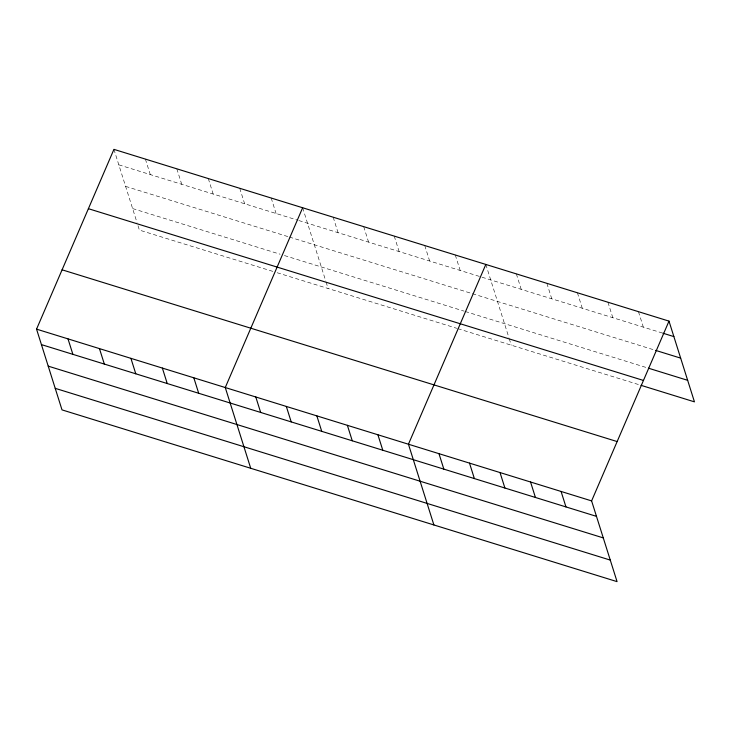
<?xml version="1.0" encoding="UTF-8"?>
<svg xmlns="http://www.w3.org/2000/svg" width="731" height="731" viewBox="0 0 731 731"><rect width="100%" height="100%" fill="white"/><g stroke="black" fill="none" stroke-linecap="round" stroke-linejoin="round"><path stroke-width="0.55" stroke-dasharray="3.65 2.74" d="M118.815 164.831L297.773 220.205M298.851 220.543L480.888 276.866M481.976 277.204L662.962 333.217M125.604 186.368L288.297 236.716M289.375 237.045L471.321 293.35M472.418 293.688L654.492 350.03M132.603 208.563L280.11 254.205M284.441 255.548L464.148 311.159M465.236 311.497L647.319 367.839M272.8 271.384L139.393 230.101L137.355 223.64M277.14 272.727L456.765 328.31M457.853 328.648L639.936 384.99M638.465 311.68L643.344 327.141M607.936 302.232L612.816 317.693M577.408 292.784L582.287 308.244M546.879 283.336L551.759 298.796M516.351 273.887L521.23 289.357M485.823 264.439L508.904 337.64M509.242 338.718L511.28 345.178M455.294 255L460.174 270.461M424.766 245.552L429.645 261.013M394.237 236.104L399.117 251.565M363.709 226.656L368.588 242.116M333.181 217.208L338.06 232.677M302.652 207.759L325.734 280.96M326.072 282.038L328.109 288.498M271.201 198.028L276.08 213.498M239.75 188.296L244.629 203.757M208.298 178.565L213.169 194.026M176.838 168.834L181.717 184.294M145.387 159.093L150.266 174.563M113.935 149.362L137.017 222.562"/><path stroke-width="1.1" d="M668.993 321.119L591.607 500.899L617.065 581.638L62.007 409.881L36.55 329.142L113.935 149.362L668.993 321.119L694.45 401.858L641.023 385.328M302.652 207.759L225.267 387.54L250.724 468.279M485.823 264.439L408.437 444.22L433.894 524.959M662.962 333.217L673.872 336.589M655.588 350.368L680.662 358.126M648.406 368.177L687.661 380.321M88.396 208.691L643.454 380.449M62.089 269.812L617.147 441.57M36.55 329.142L591.607 500.899M41.429 344.603L596.487 516.36M48.219 366.14L603.276 537.897M55.218 388.335L610.275 560.092M561.079 491.451L565.958 506.912M530.551 482.003L535.43 497.464M500.022 472.555L504.902 488.025M469.494 463.107L474.373 478.577M438.965 453.659L443.845 469.128M377.909 434.771L382.788 450.232M347.38 425.323L352.26 440.784M316.852 415.875L321.731 431.336M286.324 406.427L291.203 421.897M255.795 396.979L260.675 412.448M193.816 377.799L198.695 393.269M162.364 368.068L167.235 383.537M130.913 358.336L135.783 373.797M99.453 348.605L104.332 364.065M68.001 338.873L72.881 354.334"/></g></svg>
